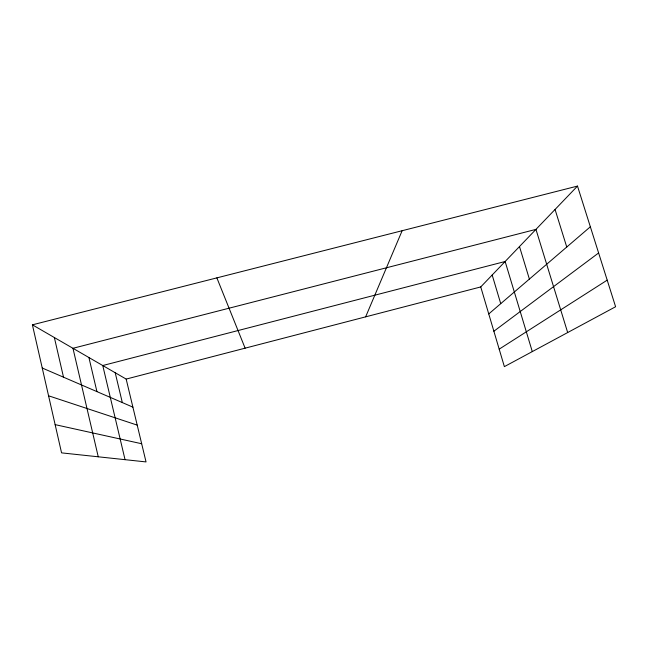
<?xml version="1.0" encoding="UTF-8"?>
<svg xmlns="http://www.w3.org/2000/svg" width="648" height="648" viewBox="0 0 648 648"><rect width="100%" height="100%" fill="white"/><g stroke="black" fill="none" stroke-linecap="round" stroke-linejoin="round"><path stroke-width="0.97" d="M365.65 316.84L402.141 230.712M480.743 286.934L577.498 186.081L615.6 306.739L504.371 366.63L480.743 286.934L126.166 379.08L32.4 324.826L61.568 452.871L146.035 461.919L126.166 379.08M488.746 313.94L590.352 226.792M493.873 331.233L598.614 252.963M499.187 349.151L607.2 280.147M32.4 324.826L577.498 186.081M55.137 424.634L141.677 443.742M48.56 395.782L137.214 425.12M42.233 368.007L132.897 407.138M216.869 277.871L245.114 348.17M555.061 209.466L566.757 247.034M567.672 332.546L535.953 229.384L72.965 348.292L98.245 456.8M519.485 246.548L529.384 279.086M532.292 351.597L505.14 261.5L102.757 365.529L125.048 459.667M492.18 275.011L500.734 303.653M115.206 372.738L122.326 402.578M88.914 357.526L96.933 391.619M54.359 337.535L63.512 377.193"/></g></svg>
